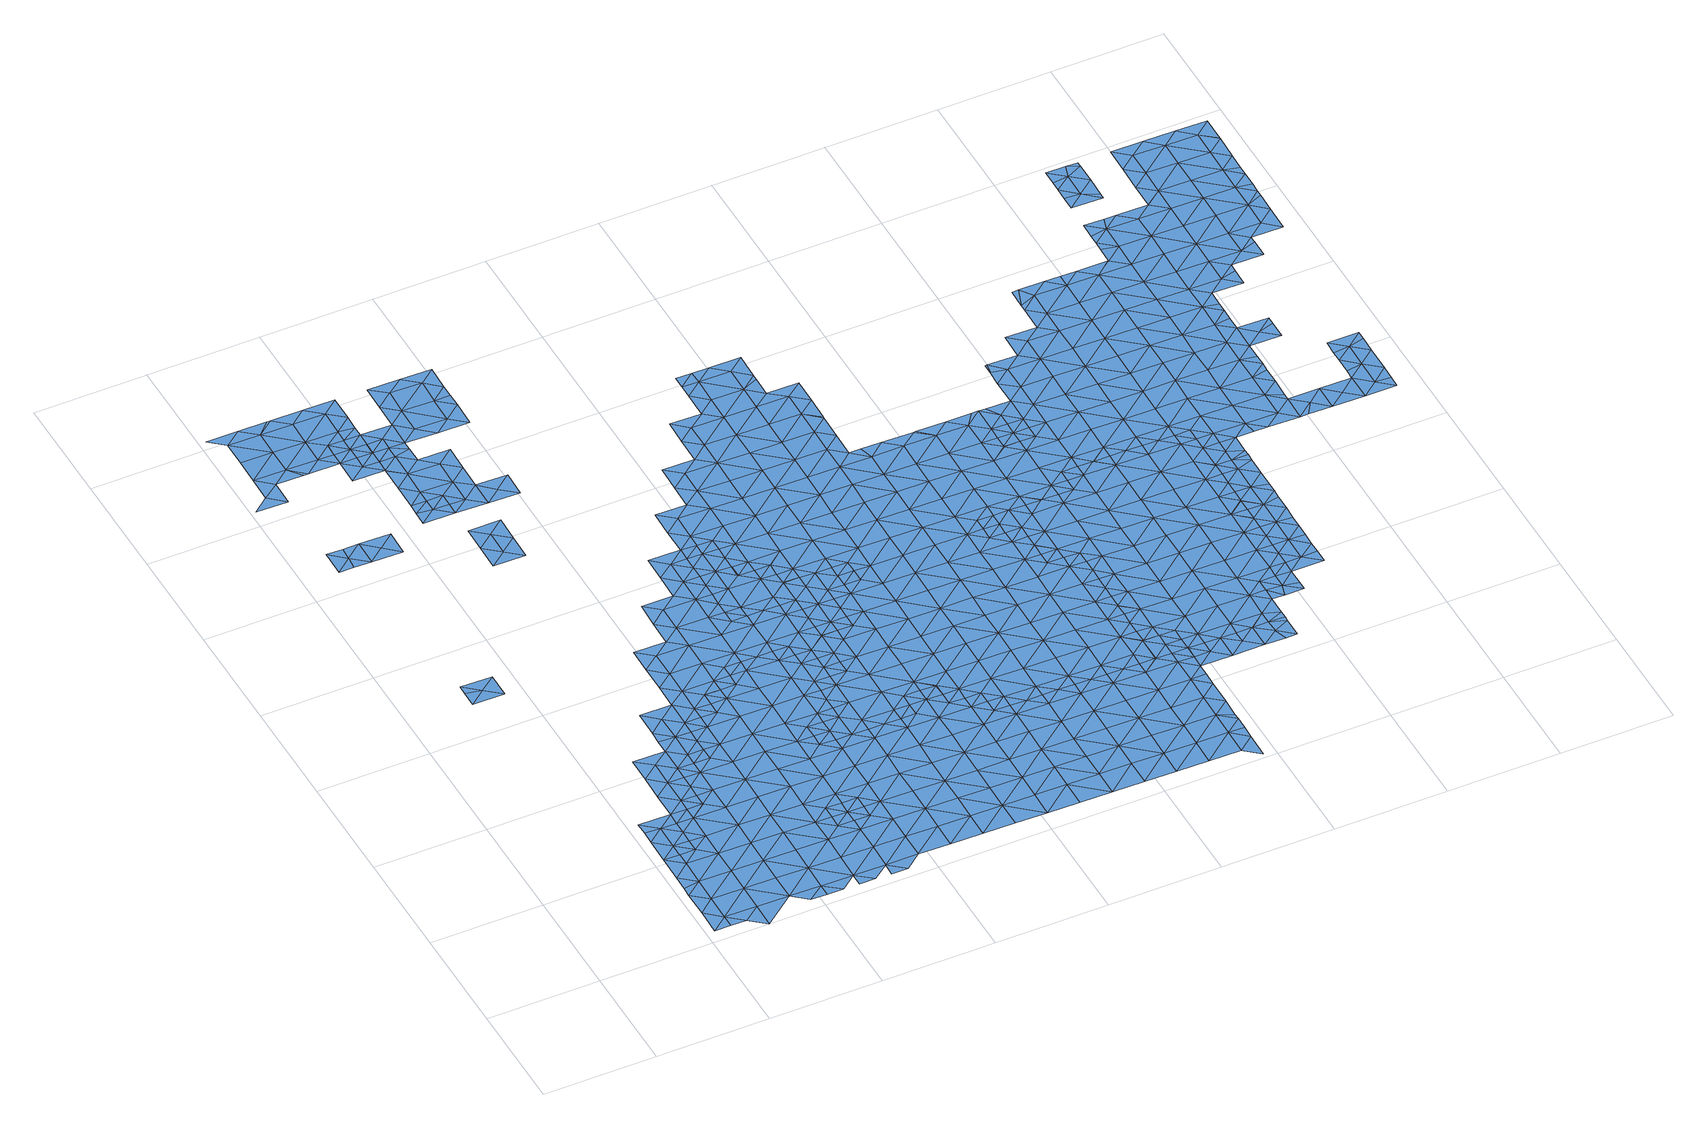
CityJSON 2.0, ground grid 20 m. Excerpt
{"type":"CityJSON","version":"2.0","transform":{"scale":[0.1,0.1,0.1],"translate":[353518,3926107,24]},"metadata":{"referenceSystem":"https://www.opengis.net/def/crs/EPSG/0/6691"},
"CityObjects":{
"waterbody1":{"type":"WaterBody","attributes":{"name":"4","class":"1140","function":"1","WaterBodyRiverFloodingRiskAttribute.description":"6","WaterBodyRiverFloodingRiskAttribute.rankOrg":"2","WaterBodyRiverFloodingRiskAttribute.adminType":"2","WaterBodyRiverFloodingRiskAttribute.scale":"L1"},"geometry":[{"type":"MultiSurface","lod":"1","boundaries":[[[0,1,2]],[[2,1,3]],[[4,0,2]],[[5,0,4]],[[3,6,2]],[[7,8,9]],[[7,5,8]],[[5,4,8]],[[2,10,4]],[[11,9,12]],[[9,8,12]],[[2,6,13]],[[14,11,12]],[[6,15,13]],[[10,2,13]],[[10,16,4]],[[17,12,8]],[[8,4,16]],[[16,17,8]],[[14,12,18]],[[13,19,10]],[[18,12,17]],[[13,15,19]],[[20,16,10]],[[21,22,23]],[[21,18,17]],[[23,18,21]],[[22,24,25]],[[10,19,26]],[[24,22,21]],[[25,27,28]],[[10,26,20]],[[29,21,17]],[[27,25,24]],[[17,16,30]],[[30,16,20]],[[31,32,19]],[[29,24,21]],[[33,26,19]],[[34,27,24]],[[17,30,29]],[[34,24,35]],[[31,36,32]],[[20,26,33]],[[19,32,33]],[[35,24,37]],[[24,29,37]],[[36,38,32]],[[39,40,20]],[[39,20,33]],[[41,29,30]],[[37,42,35]],[[30,20,40]],[[42,43,44]],[[44,35,42]],[[40,41,30]],[[32,45,33]],[[45,32,38]],[[42,46,43]],[[46,47,48]],[[29,49,37]],[[48,43,46]],[[45,50,33]],[[33,51,39]],[[37,52,42]],[[53,47,46]],[[49,52,37]],[[29,41,49]],[[54,53,46]],[[55,56,45]],[[40,39,51]],[[46,42,52]],[[33,50,51]],[[57,54,46]],[[41,40,58]],[[59,50,45]],[[60,45,56]],[[57,46,52]],[[40,51,58]],[[58,61,41]],[[41,62,49]],[[60,59,45]],[[61,62,41]],[[57,63,54]],[[50,64,51]],[[65,54,63]],[[66,65,63]],[[52,49,62]],[[67,66,63]],[[58,51,68]],[[62,69,52]],[[52,70,57]],[[71,67,63]],[[72,67,71]],[[73,74,60]],[[75,58,68]],[[76,72,71]],[[50,59,64]],[[61,58,77]],[[68,51,64]],[[77,58,75]],[[78,63,57]],[[79,76,71]],[[74,80,60]],[[52,69,70]],[[60,81,59]],[[61,82,62]],[[68,64,83]],[[71,84,79]],[[82,69,62]],[[61,77,85]],[[57,70,78]],[[59,86,64]],[[87,83,64]],[[88,84,71]],[[71,63,88]],[[85,77,89]],[[90,70,69]],[[60,80,81]],[[61,85,82]],[[63,78,88]],[[86,59,81]],[[89,91,85]],[[90,69,82]],[[87,64,86]],[[70,92,78]],[[88,93,84]],[[94,84,93]],[[95,87,86]],[[96,97,98]],[[96,94,93]],[[86,99,95]],[[92,70,90]],[[100,85,91]],[[85,101,82]],[[102,95,99]],[[92,103,78]],[[78,104,88]],[[97,96,93]],[[91,102,99]],[[105,106,80]],[[104,93,88]],[[107,90,82]],[[81,80,106]],[[100,91,99]],[[108,97,93]],[[109,99,86]],[[101,107,82]],[[104,78,103]],[[85,100,101]],[[92,90,110]],[[86,81,109]],[[111,112,92]],[[111,92,110]],[[81,106,109]],[[103,92,112]],[[109,113,99]],[[110,90,107]],[[99,114,100]],[[108,93,115]],[[93,104,115]],[[116,101,100]],[[105,117,106]],[[118,110,107]],[[119,103,112]],[[103,120,104]],[[121,108,115]],[[122,108,121]],[[117,109,106]],[[114,99,113]],[[119,120,103]],[[123,122,124]],[[125,119,112]],[[101,126,107]],[[124,122,121]],[[107,127,118]],[[117,105,128]],[[120,129,104]],[[130,113,109]],[[100,114,116]],[[115,104,129]],[[131,124,121]],[[132,130,109]],[[125,133,119]],[[121,115,129]],[[113,130,114]],[[101,116,126]],[[109,117,132]],[[127,107,126]],[[129,134,121]],[[135,120,119]],[[136,116,114]],[[137,135,119]],[[137,119,133]],[[121,134,131]],[[128,138,117]],[[139,127,126]],[[135,140,120]],[[141,129,120]],[[140,141,120]],[[117,138,132]],[[136,114,130]],[[142,131,134]],[[143,134,129]],[[144,130,132]],[[128,145,138]],[[139,126,146]],[[143,129,141]],[[138,144,132]],[[116,136,147]],[[126,116,148]],[[149,142,134]],[[126,148,146]],[[150,149,134]],[[150,134,143]],[[116,147,148]],[[144,151,130]],[[130,152,136]],[[153,154,141]],[[141,154,143]],[[155,138,145]],[[151,152,130]],[[152,147,136]],[[156,146,148]],[[157,143,154]],[[158,144,138]],[[153,159,154]],[[160,157,154]],[[161,158,138]],[[158,151,144]],[[162,160,154]],[[161,138,155]],[[156,148,163]],[[154,159,162]],[[164,163,148]],[[147,152,165]],[[148,147,164]],[[164,147,165]],[[158,166,151]],[[152,151,166]],[[164,167,163]],[[152,168,165]],[[169,163,167]],[[170,169,167]],[[171,152,166]],[[165,168,164]],[[161,155,172]],[[173,170,167]],[[174,167,164]],[[155,175,172]],[[152,171,168]],[[158,161,176]],[[177,174,164]],[[168,177,164]],[[178,173,167]],[[179,178,167]],[[161,172,176]],[[180,171,166]],[[167,174,179]],[[166,158,181]],[[181,158,176]],[[181,180,166]],[[175,182,172]],[[179,183,178]],[[184,168,171]],[[185,174,177]],[[186,177,168]],[[187,186,168]],[[172,188,176]],[[184,187,168]],[[189,185,177]],[[186,190,177]],[[190,189,177]],[[188,172,182]],[[171,180,184]],[[188,191,176]],[[181,176,191]],[[191,192,181]],[[193,187,184]],[[180,194,184]],[[182,195,188]],[[180,181,194]],[[193,184,196]],[[181,192,194]],[[195,197,188]],[[197,192,191]],[[184,198,196]],[[182,199,195]],[[191,188,197]],[[184,194,198]],[[200,196,198]],[[192,197,201]],[[194,192,202]],[[194,203,198]],[[204,200,198]],[[205,206,199]],[[202,192,201]],[[195,199,206]],[[197,195,206]],[[194,202,203]],[[204,198,203]],[[197,207,201]],[[197,206,208]],[[209,204,203]],[[202,201,207]],[[210,206,205]],[[197,208,207]],[[211,203,202]],[[203,212,209]],[[213,211,202]],[[214,208,206]],[[213,202,207]],[[211,212,203]],[[210,205,215]],[[207,208,214]],[[206,210,214]],[[214,216,207]],[[217,212,211]],[[218,211,213]],[[215,219,210]],[[213,207,218]],[[211,220,217]],[[221,219,215]],[[207,216,218]],[[210,222,214]],[[218,223,211]],[[211,223,220]],[[214,224,216]],[[210,219,222]],[[225,219,221]],[[226,220,223]],[[224,214,222]],[[221,227,225]],[[228,223,218]],[[218,216,229]],[[230,219,225]],[[229,216,224]],[[229,228,218]],[[226,223,231]],[[222,219,232]],[[232,219,230]],[[232,233,222]],[[231,223,234]],[[224,222,235]],[[222,233,235]],[[234,223,228]],[[236,229,224]],[[236,224,235]],[[237,234,228]],[[229,236,238]],[[228,229,239]],[[239,229,238]],[[239,240,228]],[[237,228,240]],[[241,237,240]]]}]},
"waterbody2":{"type":"WaterBody","attributes":{"name":"4","class":"1140","function":"1","WaterBodyRiverFloodingRiskAttribute.description":"6","WaterBodyRiverFloodingRiskAttribute.rankOrg":"1","WaterBodyRiverFloodingRiskAttribute.adminType":"2","WaterBodyRiverFloodingRiskAttribute.scale":"L1"},"geometry":[{"type":"MultiSurface","lod":"1","boundaries":[[[242,18,23]],[[22,243,242]],[[242,243,244]],[[243,28,245]],[[14,18,242]],[[25,28,243]],[[243,245,246]],[[242,244,11]],[[11,14,242]],[[23,22,242]],[[25,243,22]],[[243,246,244]]]}]},
"waterbody3":{"type":"WaterBody","attributes":{"name":"4","class":"1140","function":"1","WaterBodyRiverFloodingRiskAttribute.description":"6","WaterBodyRiverFloodingRiskAttribute.rankOrg":"1","WaterBodyRiverFloodingRiskAttribute.adminType":"2","WaterBodyRiverFloodingRiskAttribute.scale":"L1"},"geometry":[{"type":"MultiSurface","lod":"1","boundaries":[[[247,248,249]],[[250,249,248]],[[249,250,251]],[[249,252,247]],[[249,251,252]]]}]},
"waterbody4":{"type":"WaterBody","attributes":{"name":"4","class":"1140","function":"1","WaterBodyRiverFloodingRiskAttribute.description":"6","WaterBodyRiverFloodingRiskAttribute.rankOrg":"1","WaterBodyRiverFloodingRiskAttribute.adminType":"2","WaterBodyRiverFloodingRiskAttribute.scale":"L1"},"geometry":[{"type":"MultiSurface","lod":"1","boundaries":[[[28,253,254]],[[28,27,253]],[[255,254,253]],[[256,254,255]],[[27,34,253]],[[257,258,256]],[[43,255,253]],[[44,43,253]],[[256,255,257]],[[44,253,34]],[[44,34,35]],[[43,48,255]],[[48,47,255]],[[259,258,257]],[[257,255,47]],[[47,259,257]],[[53,260,47]],[[47,260,259]],[[261,262,263]],[[261,259,262]],[[259,260,262]],[[53,65,260]],[[262,264,263]],[[54,65,53]],[[265,263,264]],[[65,66,260]],[[262,260,67]],[[67,260,66]],[[76,264,262]],[[72,76,262]],[[72,262,67]],[[265,264,266]],[[264,76,266]],[[267,266,76]],[[267,76,79]],[[268,266,267]],[[269,266,268]],[[79,84,267]],[[84,94,267]],[[270,269,268]],[[271,269,270]],[[94,96,267]],[[268,267,96]],[[272,271,270]],[[273,271,272]],[[268,96,98]],[[274,270,268]],[[275,273,272]],[[268,98,276]],[[277,272,270]],[[276,98,97]],[[274,268,276]],[[277,275,272]],[[97,108,276]],[[277,270,274]],[[122,123,276]],[[276,108,122]],[[278,279,275]],[[274,276,123]],[[278,275,277]],[[280,277,274]],[[281,112,111]],[[111,110,281]],[[282,279,278]],[[110,118,281]],[[283,279,282]],[[274,123,280]],[[277,284,278]],[[125,112,281]],[[280,284,277]],[[118,127,281]],[[280,123,124]],[[133,125,281]],[[284,285,278]],[[127,133,281]],[[278,286,282]],[[283,282,287]],[[124,131,280]],[[286,278,285]],[[288,284,280]],[[287,282,286]],[[289,280,131]],[[133,127,290]],[[290,127,139]],[[284,291,285]],[[289,288,280]],[[292,135,137]],[[293,294,287]],[[292,133,290]],[[137,133,292]],[[293,287,286]],[[139,146,290]],[[295,296,285]],[[285,296,286]],[[131,142,289]],[[284,288,291]],[[292,297,135]],[[285,291,295]],[[297,141,140]],[[293,298,294]],[[140,135,297]],[[299,293,286]],[[300,294,298]],[[142,149,289]],[[301,299,286]],[[286,296,301]],[[153,141,297]],[[302,291,288]],[[303,298,293]],[[290,146,304]],[[305,303,293]],[[149,306,289]],[[292,307,297]],[[308,300,298]],[[309,288,289]],[[293,299,305]],[[310,149,150]],[[292,290,307]],[[159,153,297]],[[150,143,310]],[[288,311,302]],[[303,312,298]],[[146,156,304]],[[310,143,157]],[[306,309,289]],[[312,308,298]],[[290,304,307]],[[310,306,149]],[[156,169,304]],[[157,160,310]],[[163,169,156]],[[159,297,313]],[[297,307,313]],[[311,288,309]],[[314,306,310]],[[169,170,304]],[[315,314,310]],[[307,304,170]],[[315,310,160]],[[316,160,162]],[[317,318,308]],[[316,159,313]],[[319,311,309]],[[162,159,316]],[[320,317,308]],[[314,321,306]],[[322,309,306]],[[321,322,306]],[[323,315,160]],[[316,323,160]],[[324,307,170]],[[325,326,318]],[[327,328,329]],[[322,330,309]],[[325,318,317]],[[313,307,324]],[[330,331,309]],[[332,316,313]],[[319,309,331]],[[320,333,317]],[[334,315,323]],[[335,336,327]],[[324,170,173]],[[327,329,335]],[[337,332,313]],[[335,329,338]],[[330,339,331]],[[340,326,325]],[[313,324,337]],[[316,341,323]],[[342,325,317]],[[343,333,344]],[[323,345,334]],[[346,317,333]],[[343,336,335]],[[344,336,343]],[[173,178,324]],[[332,341,316]],[[338,347,335]],[[346,342,317]],[[341,345,323]],[[178,183,324]],[[346,333,343]],[[348,349,350]],[[351,343,335]],[[179,352,183]],[[353,324,183]],[[324,354,337]],[[179,174,352]],[[355,356,357]],[[340,325,342]],[[351,335,347]],[[352,174,185]],[[355,350,356]],[[353,354,324]],[[354,332,337]],[[356,350,349]],[[357,351,347]],[[341,358,345]],[[356,351,357]],[[353,183,352]],[[359,358,360]],[[359,345,358]],[[185,189,352]],[[361,340,342]],[[362,340,361]],[[349,363,356]],[[187,190,186]],[[364,342,346]],[[365,366,362]],[[367,360,358]],[[368,360,367]],[[343,351,369]],[[346,343,364]],[[370,368,367]],[[365,362,361]],[[189,371,352]],[[372,373,332]],[[373,358,341]],[[374,353,352]],[[193,375,187]],[[364,343,369]],[[190,375,189]],[[376,351,356]],[[190,187,375]],[[332,354,372]],[[341,332,373]],[[342,377,361]],[[378,370,367]],[[364,377,342]],[[375,371,189]],[[356,363,379]],[[380,366,365]],[[351,376,369]],[[381,365,361]],[[193,196,375]],[[377,382,361]],[[379,363,383]],[[367,358,384]],[[352,371,374]],[[385,372,354]],[[378,367,386]],[[384,358,373]],[[356,379,376]],[[354,353,387]],[[388,386,367]],[[389,364,369]],[[381,380,365]],[[387,353,374]],[[383,390,379]],[[388,367,384]],[[391,369,376]],[[392,377,364]],[[361,382,381]],[[371,375,393]],[[375,196,393]],[[394,376,379]],[[354,387,385]],[[389,369,391]],[[389,392,364]],[[390,394,379]],[[373,395,384]],[[388,396,386]],[[373,372,395]],[[397,398,380]],[[399,396,390]],[[381,397,380]],[[399,386,396]],[[196,200,393]],[[377,400,382]],[[401,402,371]],[[372,385,395]],[[392,400,377]],[[371,393,401]],[[396,394,390]],[[374,371,402]],[[200,204,393]],[[403,398,397]],[[391,376,404]],[[405,398,403]],[[387,406,385]],[[381,382,400]],[[387,374,406]],[[384,395,407]],[[388,384,408]],[[388,409,396]],[[376,394,404]],[[404,410,391]],[[374,402,406]],[[411,392,389]],[[412,393,204]],[[384,407,408]],[[413,414,381]],[[415,405,403]],[[396,416,394]],[[389,391,411]],[[401,393,412]],[[381,400,413]],[[397,381,414]],[[397,417,403]],[[395,385,418]],[[409,388,408]],[[409,416,396]],[[419,402,401]],[[411,391,410]],[[385,406,418]],[[420,400,392]],[[412,204,209]],[[394,421,404]],[[411,422,392]],[[417,415,403]],[[419,406,402]],[[423,408,407]],[[424,401,412]],[[416,421,394]],[[425,395,418]],[[422,420,392]],[[420,413,400]],[[417,397,414]],[[407,395,423]],[[404,426,410]],[[209,212,412]],[[419,401,424]],[[423,395,425]],[[427,418,406]],[[419,428,406]],[[423,429,408]],[[417,430,415]],[[415,430,431]],[[428,427,406]],[[212,432,412]],[[433,424,412]],[[414,413,434]],[[404,421,426]],[[434,413,420]],[[409,408,435]],[[409,436,416]],[[437,417,414]],[[411,410,438]],[[432,433,412]],[[425,418,427]],[[439,423,425]],[[435,408,429]],[[435,436,409]],[[424,433,419]],[[440,431,441]],[[217,432,212]],[[431,430,441]],[[441,442,440]],[[443,437,414]],[[416,436,421]],[[410,426,438]],[[444,440,442]],[[443,414,434]],[[445,430,417]],[[422,411,446]],[[422,447,420]],[[448,428,419]],[[439,425,427]],[[446,411,438]],[[446,447,422]],[[423,449,429]],[[433,450,419]],[[437,445,417]],[[445,441,430]],[[439,449,423]],[[421,451,426]],[[217,220,432]],[[441,452,442]],[[453,427,428]],[[426,451,438]],[[449,454,429]],[[421,436,455]],[[434,420,456]],[[448,419,450]],[[220,457,432]],[[453,439,427]],[[445,458,441]],[[451,421,455]],[[459,446,438]],[[456,420,447]],[[435,460,436]],[[441,458,452]],[[435,429,460]],[[461,437,443]],[[443,434,462]],[[463,447,446]],[[464,445,437]],[[460,429,454]],[[433,465,450]],[[428,448,453]],[[466,449,439]],[[433,432,465]],[[459,438,451]],[[434,456,462]],[[467,463,446]],[[459,467,446]],[[220,226,457]],[[468,456,447]],[[469,466,439]],[[432,457,465]],[[455,436,470]],[[458,471,452]],[[469,439,453]],[[437,461,464]],[[472,451,455]],[[468,447,463]],[[473,445,464]],[[436,460,470]],[[443,462,461]],[[458,445,474]],[[226,231,457]],[[448,450,475]],[[474,445,473]],[[454,449,466]],[[472,459,451]],[[474,471,458]],[[467,476,463]],[[460,454,477]],[[450,465,475]],[[478,455,470]],[[475,479,448]],[[231,480,457]],[[466,481,454]],[[462,456,482]],[[457,480,465]],[[477,483,460]],[[484,470,460]],[[456,468,482]],[[453,448,479]],[[483,484,460]],[[472,455,478]],[[485,469,453]],[[486,462,482]],[[462,487,461]],[[480,231,234]],[[477,454,481]],[[488,475,465]],[[487,462,486]],[[489,466,469]],[[490,476,467]],[[465,480,491]],[[472,492,459]],[[493,488,465]],[[459,494,467]],[[465,491,493]],[[464,461,495]],[[496,453,479]],[[492,494,459]],[[485,489,469]],[[495,461,487]],[[480,234,497]],[[498,477,481]],[[499,470,484]],[[500,481,466]],[[497,234,237]],[[501,502,475]],[[501,475,488]],[[503,504,466]],[[485,453,496]],[[503,466,489]],[[504,500,466]],[[479,475,505]],[[506,480,497]],[[507,472,478]],[[508,499,484]],[[505,475,502]],[[505,509,479]],[[510,496,479]],[[490,467,494]],[[478,470,511]],[[509,510,479]],[[512,513,481]],[[512,481,500]],[[511,470,499]],[[497,237,241]],[[514,506,497]],[[498,481,513]],[[507,492,472]],[[515,489,485]],[[510,516,496]],[[517,485,496]],[[514,497,241]],[[516,517,496]],[[508,518,499]],[[507,478,511]],[[519,490,494]],[[506,514,520]],[[485,521,515]],[[507,522,492]],[[492,523,494]],[[524,521,485]],[[485,517,524]],[[522,523,492]],[[499,525,511]],[[499,518,525]],[[526,525,518]],[[519,494,523]],[[507,511,527]],[[528,519,523]],[[507,529,522]],[[511,525,527]],[[527,529,507]],[[526,530,525]],[[529,531,522]],[[522,532,523]],[[528,523,533]],[[525,530,534]],[[535,527,525]],[[531,532,522]],[[525,534,535]],[[536,529,527]],[[537,535,534]],[[533,523,532]],[[538,536,527]],[[538,527,535]],[[531,529,539]],[[532,540,533]],[[539,529,541]],[[542,532,531]],[[537,543,535]],[[544,542,531]],[[544,531,539]],[[541,529,536]],[[543,545,535]],[[545,546,535]],[[535,546,538]],[[547,540,532]],[[547,532,542]],[[548,541,536]],[[546,549,538]],[[550,547,542]],[[551,550,542]],[[552,548,536]],[[536,538,549]],[[547,550,553]],[[554,552,536]],[[549,546,555]],[[551,556,550]],[[554,536,549]],[[553,550,557]],[[555,558,549]],[[557,550,556]],[[559,556,560]],[[560,552,559]],[[552,554,559]],[[561,554,549]],[[556,562,557]],[[562,556,559]],[[563,561,549]],[[549,558,563]],[[562,564,557]],[[558,565,563]],[[554,566,559]],[[563,565,567]],[[568,557,564]],[[569,570,571]],[[559,566,562]],[[572,569,571]],[[572,568,564]],[[571,568,572]],[[567,573,563]],[[566,554,561]],[[562,574,564]],[[575,561,563]],[[576,562,566]],[[569,572,577]],[[575,566,561]],[[563,573,578]],[[562,576,574]],[[572,564,579]],[[578,573,580]],[[575,563,578]],[[579,564,574]],[[572,579,577]],[[580,581,578]],[[576,566,582]],[[583,584,577]],[[585,574,576]],[[566,575,582]],[[577,579,583]],[[581,586,578]],[[587,576,582]],[[575,578,586]],[[579,574,585]],[[588,584,583]],[[576,587,585]],[[575,589,582]],[[581,590,586]],[[591,592,579]],[[591,579,585]],[[575,586,593]],[[592,588,583]],[[583,579,592]],[[590,594,586]],[[587,582,589]],[[595,585,587]],[[575,593,589]],[[594,596,586]],[[597,593,586]],[[598,599,600]],[[595,587,589]],[[601,602,588]],[[603,591,585]],[[592,601,588]],[[604,600,599]],[[594,604,599]],[[596,597,586]],[[599,596,594]],[[605,592,591]],[[606,607,608]],[[593,609,589]],[[585,595,610]],[[611,607,606]],[[606,602,611]],[[598,612,599]],[[597,609,593]],[[602,601,611]],[[603,585,610]],[[603,605,591]],[[605,601,592]],[[612,613,599]],[[611,614,607]],[[615,610,595]],[[595,589,616]],[[605,617,601]],[[601,618,611]],[[596,599,613]],[[619,597,596]],[[615,603,610]],[[589,609,616]],[[620,613,612]],[[597,621,609]],[[611,618,614]],[[595,616,615]],[[622,605,603]],[[596,613,619]],[[601,617,618]],[[613,620,623]],[[624,603,615]],[[625,617,605]],[[597,619,621]],[[621,626,609]],[[614,618,627]],[[628,619,613]],[[622,603,624]],[[622,625,605]],[[616,629,615]],[[616,609,629]],[[617,630,618]],[[613,623,628]],[[629,609,626]],[[619,631,621]],[[615,632,624]],[[627,618,633]],[[634,622,624]],[[631,619,628]],[[618,630,633]],[[635,626,621]],[[617,625,630]],[[615,629,632]],[[632,634,624]],[[628,623,636]],[[637,635,621]],[[638,625,622]],[[637,621,631]],[[639,629,626]],[[640,631,628]],[[636,640,628]],[[630,641,633]],[[639,632,629]],[[642,630,625]],[[622,634,638]],[[638,642,625]],[[643,631,640]],[[637,631,644]],[[645,636,646]],[[626,635,639]],[[647,634,632]],[[631,643,644]],[[648,649,630]],[[640,636,645]],[[642,648,630]],[[641,630,649]],[[637,650,635]],[[651,650,637]],[[651,637,644]],[[647,638,634]],[[632,639,652]],[[650,653,635]],[[654,639,635]],[[653,654,635]],[[655,640,645]],[[645,646,656]],[[657,642,638]],[[632,652,647]],[[649,658,659]],[[648,658,649]],[[654,660,639]],[[639,660,652]],[[661,659,658]],[[645,656,655]],[[662,663,661]],[[664,648,642]],[[638,647,657]],[[660,665,652]],[[663,662,666]],[[662,661,658]],[[665,667,652]],[[652,667,647]],[[668,655,656]],[[654,669,660]],[[670,658,648]],[[642,657,671]],[[672,668,656]],[[673,657,647]],[[674,669,654]],[[675,666,662]],[[676,673,647]],[[676,647,667]],[[664,642,671]],[[668,677,655]],[[669,678,660]],[[662,658,670]],[[673,679,657]],[[648,664,670]],[[675,662,680]],[[681,680,662]],[[657,682,671]],[[683,669,674]],[[679,682,657]],[[668,672,677]],[[681,662,670]],[[669,683,678]],[[671,684,664]],[[685,679,673]],[[686,677,672]],[[682,684,671]],[[664,684,670]],[[687,686,672]],[[686,688,677]],[[689,677,688]],[[690,689,688]],[[685,691,679]],[[680,681,692]],[[693,694,690]],[[679,695,682]],[[691,695,679]],[[694,693,696]],[[687,697,686]],[[698,688,686]],[[693,690,688]],[[670,684,699]],[[681,670,700]],[[698,686,697]],[[700,670,699]],[[695,701,682]],[[692,681,700]],[[698,702,688]],[[703,696,693]],[[684,682,701]],[[693,688,702]],[[704,705,706]],[[684,707,699]],[[704,692,705]],[[708,703,693]],[[705,692,700]],[[708,693,702]],[[684,701,709]],[[706,710,711]],[[710,706,705]],[[701,695,712]],[[684,709,707]],[[700,713,705]],[[710,714,711]],[[700,699,713]],[[715,709,701]],[[716,711,714]],[[717,701,712]],[[713,699,707]],[[718,710,705]],[[715,701,717]],[[719,716,714]],[[720,705,713]],[[721,714,710]],[[718,705,720]],[[709,715,722]],[[707,709,723]],[[723,709,722]],[[713,707,723]],[[721,710,718]],[[714,721,719]],[[722,715,724]],[[720,713,725]],[[726,718,720]],[[713,723,725]],[[727,723,722]],[[727,722,724]],[[728,721,718]],[[726,720,725]],[[719,721,729]],[[730,723,727]],[[725,723,731]],[[728,718,726]],[[723,730,731]],[[731,732,725]],[[732,733,725]],[[726,725,733]],[[729,721,734]],[[721,728,734]],[[735,736,726]],[[726,736,728]],[[735,726,733]],[[737,734,728]],[[736,737,728]],[[729,734,738]],[[739,734,737]],[[738,734,739]]]}]},
"waterbody5":{"type":"WaterBody","attributes":{"name":"4","class":"1140","function":"1","WaterBodyRiverFloodingRiskAttribute.description":"6","WaterBodyRiverFloodingRiskAttribute.rankOrg":"1","WaterBodyRiverFloodingRiskAttribute.adminType":"2","WaterBodyRiverFloodingRiskAttribute.scale":"L1"},"geometry":[{"type":"MultiSurface","lod":"1","boundaries":[[[740,741,742]],[[740,743,744]],[[740,742,743]],[[744,745,746]],[[747,745,744]],[[744,743,747]],[[748,749,750]],[[751,747,743]],[[749,746,745]],[[752,750,749]],[[752,749,745]],[[753,747,751]],[[754,747,753]],[[747,755,745]],[[756,750,752]],[[755,752,745]],[[757,754,753]],[[758,756,752]],[[747,754,755]],[[752,759,758]],[[759,752,755]],[[757,760,754]],[[761,755,754]],[[762,754,760]],[[761,754,762]],[[763,759,755]],[[764,755,761]],[[758,759,765]],[[761,766,764]],[[755,764,763]],[[765,759,763]],[[766,767,764]],[[768,763,764]],[[767,766,769]],[[770,765,763]],[[764,767,768]],[[770,763,768]]]}]},
"waterbody6":{"type":"WaterBody","attributes":{"name":"4","class":"1140","function":"1","WaterBodyRiverFloodingRiskAttribute.description":"6","WaterBodyRiverFloodingRiskAttribute.rankOrg":"1","WaterBodyRiverFloodingRiskAttribute.adminType":"2","WaterBodyRiverFloodingRiskAttribute.scale":"L1"},"geometry":[{"type":"MultiSurface","lod":"1","boundaries":[[[771,772,773]],[[774,773,775]],[[776,777,775]],[[775,777,774]],[[774,778,771]],[[771,773,774]],[[773,779,775]],[[771,778,772]],[[780,775,779]],[[775,780,776]]]}]},
"waterbody7":{"type":"WaterBody","attributes":{"name":"4","class":"1140","function":"1","WaterBodyRiverFloodingRiskAttribute.description":"6","WaterBodyRiverFloodingRiskAttribute.rankOrg":"1","WaterBodyRiverFloodingRiskAttribute.adminType":"2","WaterBodyRiverFloodingRiskAttribute.scale":"L1"},"geometry":[{"type":"MultiSurface","lod":"1","boundaries":[[[781,782,783]],[[784,782,781]],[[785,757,782]],[[786,782,784]],[[782,757,783]],[[785,782,786]]]}]},
"waterbody8":{"type":"WaterBody","attributes":{"name":"4","class":"1140","function":"1","WaterBodyRiverFloodingRiskAttribute.description":"6","WaterBodyRiverFloodingRiskAttribute.rankOrg":"1","WaterBodyRiverFloodingRiskAttribute.adminType":"2","WaterBodyRiverFloodingRiskAttribute.scale":"L1"},"geometry":[{"type":"MultiSurface","lod":"1","boundaries":[[[91,787,102]],[[91,89,787]],[[89,77,787]],[[102,787,87]],[[102,87,95]],[[77,75,787]],[[83,87,787]],[[68,83,787]],[[75,68,787]]]}]},
"waterbody9":{"type":"WaterBody","attributes":{"name":"4","class":"1140","function":"1","WaterBodyRiverFloodingRiskAttribute.description":"6","WaterBodyRiverFloodingRiskAttribute.rankOrg":"1","WaterBodyRiverFloodingRiskAttribute.adminType":"2","WaterBodyRiverFloodingRiskAttribute.scale":"L1"},"geometry":[{"type":"MultiSurface","lod":"1","boundaries":[[[788,789,790]],[[791,789,792]],[[789,791,790]],[[790,793,794]],[[794,795,790]],[[788,790,795]],[[790,791,793]]]}]},
"waterbody10":{"type":"WaterBody","attributes":{"name":"4","class":"1140","function":"1","WaterBodyRiverFloodingRiskAttribute.description":"6","WaterBodyRiverFloodingRiskAttribute.rankOrg":"2","WaterBodyRiverFloodingRiskAttribute.adminType":"2","WaterBodyRiverFloodingRiskAttribute.scale":"L1"},"geometry":[{"type":"MultiSurface","lod":"1","boundaries":[[[761,762,760]],[[760,796,761]],[[760,757,796]],[[757,785,796]],[[797,786,798]],[[786,797,796]],[[797,769,796]],[[796,769,766]],[[785,786,796]],[[766,761,796]]]}]},
"waterbody11":{"type":"WaterBody","attributes":{"name":"4","class":"1140","function":"1","WaterBodyRiverFloodingRiskAttribute.description":"6","WaterBodyRiverFloodingRiskAttribute.rankOrg":"1","WaterBodyRiverFloodingRiskAttribute.adminType":"2","WaterBodyRiverFloodingRiskAttribute.scale":"L1"},"geometry":[{"type":"MultiSurface","lod":"1","boundaries":[[[799,800,801]],[[801,802,803]],[[802,801,804]],[[799,801,803]],[[802,804,805]],[[804,801,800]],[[806,804,800]],[[806,805,804]]]}]},
"waterbody12":{"type":"WaterBody","attributes":{"name":"4","class":"1140","function":"1","WaterBodyRiverFloodingRiskAttribute.description":"6","WaterBodyRiverFloodingRiskAttribute.rankOrg":"2","WaterBodyRiverFloodingRiskAttribute.adminType":"2","WaterBodyRiverFloodingRiskAttribute.scale":"L1"},"geometry":[{"type":"MultiSurface","lod":"1","boundaries":[[[807,808,809]],[[789,788,807]],[[784,810,786]],[[788,808,807]],[[811,812,808]],[[808,812,809]],[[812,813,809]],[[814,810,815]],[[810,816,815]],[[810,784,816]],[[781,816,784]],[[809,816,781]],[[817,809,781]],[[809,817,818]],[[807,818,792]],[[807,809,818]],[[807,792,789]],[[815,816,813]],[[813,816,809]],[[819,820,821]],[[822,820,819]],[[822,811,808]],[[788,795,823]],[[795,794,823]],[[824,812,811]],[[823,808,788]],[[823,822,808]],[[824,813,812]],[[825,822,823]],[[825,820,822]],[[825,821,820]],[[823,794,825]]]}]},
"waterbody13":{"type":"WaterBody","attributes":{"name":"4","class":"1140","function":"1","WaterBodyRiverFloodingRiskAttribute.description":"6","WaterBodyRiverFloodingRiskAttribute.rankOrg":"1","WaterBodyRiverFloodingRiskAttribute.adminType":"2","WaterBodyRiverFloodingRiskAttribute.scale":"L1"},"geometry":[{"type":"MultiSurface","lod":"1","boundaries":[[[826,827,828]],[[829,827,830]],[[830,827,831]],[[830,831,832]],[[814,832,833]],[[798,810,833]],[[786,810,798]],[[833,769,797]],[[832,769,833]],[[833,797,798]],[[810,814,833]],[[829,830,814]],[[831,827,826]],[[830,832,814]],[[831,826,834]],[[835,826,828]],[[836,837,834]],[[838,826,835]],[[838,834,826]],[[838,836,834]],[[828,827,839]],[[831,840,832]],[[840,831,841]],[[840,841,842]],[[839,827,829]],[[841,831,834]],[[842,841,837]],[[837,841,834]]]}]},
"waterbody14":{"type":"WaterBody","attributes":{"name":"4","class":"1140","function":"1","WaterBodyRiverFloodingRiskAttribute.description":"6","WaterBodyRiverFloodingRiskAttribute.rankOrg":"2","WaterBodyRiverFloodingRiskAttribute.adminType":"2","WaterBodyRiverFloodingRiskAttribute.scale":"L1"},"geometry":[{"type":"MultiSurface","lod":"1","boundaries":[[[843,303,305]],[[305,299,843]],[[296,844,845]],[[846,845,844]],[[845,846,329]],[[338,329,846]],[[846,350,355]],[[350,846,847]],[[348,350,847]],[[331,348,847]],[[355,347,846]],[[355,357,347]],[[327,843,328]],[[328,843,845]],[[846,347,338]],[[329,328,845]],[[846,844,847]],[[301,296,845]],[[845,299,301]],[[321,314,848]],[[848,314,334]],[[334,345,848]],[[359,360,848]],[[848,360,849]],[[848,849,322]],[[302,311,844]],[[295,302,844]],[[291,302,295]],[[847,311,319]],[[311,847,844]],[[330,849,339]],[[390,383,850]],[[399,390,850]],[[319,331,847]],[[383,363,850]],[[334,314,315]],[[345,359,848]],[[368,849,360]],[[848,322,321]],[[330,322,849]],[[295,844,296]],[[308,312,320]],[[299,845,843]],[[349,348,851]],[[851,348,331]],[[349,851,363]],[[327,336,843]],[[336,852,843]],[[344,852,336]],[[344,333,852]],[[843,852,303]],[[333,320,852]],[[339,849,851]],[[851,849,370]],[[331,339,851]],[[368,370,849]],[[363,370,850]],[[386,399,378]],[[303,852,312]],[[320,312,852]],[[851,370,363]],[[850,370,378]],[[378,399,850]]]}]},
"waterbody15":{"type":"WaterBody","attributes":{"name":"4","class":"1140","function":"1","WaterBodyRiverFloodingRiskAttribute.description":"6","WaterBodyRiverFloodingRiskAttribute.rankOrg":"1","WaterBodyRiverFloodingRiskAttribute.adminType":"2","WaterBodyRiverFloodingRiskAttribute.scale":"L1"},"geometry":[{"type":"MultiSurface","lod":"1","boundaries":[[[853,854,855]],[[853,855,856]],[[857,858,859]],[[858,855,859]],[[856,855,858]],[[853,856,860]],[[859,861,862]],[[860,863,853]],[[859,864,857]],[[864,865,857]],[[866,867,868]],[[866,868,863]],[[863,868,854]],[[863,854,853]],[[859,862,864]],[[240,239,868]],[[867,241,240]],[[240,868,867]],[[854,868,239]],[[861,859,855]]]}]},
"waterbody16":{"type":"WaterBody","attributes":{"name":"4","class":"1140","function":"1","WaterBodyRiverFloodingRiskAttribute.description":"6","WaterBodyRiverFloodingRiskAttribute.rankOrg":"2","WaterBodyRiverFloodingRiskAttribute.adminType":"2","WaterBodyRiverFloodingRiskAttribute.scale":"L1"},"geometry":[{"type":"MultiSurface","lod":"1","boundaries":[[[869,870,871]],[[869,872,870]],[[872,869,873]],[[869,534,873]],[[537,534,869]],[[874,546,545]],[[555,546,874]],[[565,558,875]],[[558,874,875]],[[567,565,875]],[[567,875,573]],[[509,505,876]],[[480,506,491]],[[877,867,866]],[[514,867,877]],[[867,514,241]],[[877,520,514]],[[520,877,878]],[[879,878,877]],[[880,878,879]],[[878,880,881]],[[493,491,882]],[[883,879,877]],[[884,879,883]],[[885,884,883]],[[877,863,883]],[[883,863,860]],[[860,856,883]],[[882,520,878]],[[506,520,882]],[[866,863,877]],[[491,506,882]],[[498,513,886]],[[518,886,513]],[[508,886,518]],[[508,483,886]],[[508,484,483]],[[526,873,530]],[[526,518,873]],[[873,518,513]],[[483,477,886]],[[498,886,477]],[[513,512,872]],[[512,500,872]],[[872,500,887]],[[888,872,887]],[[887,521,888]],[[500,504,887]],[[887,504,503]],[[889,890,891]],[[892,893,894]],[[895,893,892]],[[895,896,893]],[[897,896,895]],[[898,896,897]],[[898,899,896]],[[900,899,898]],[[899,900,901]],[[901,900,875]],[[900,902,875]],[[900,903,902]],[[555,874,558]],[[534,530,873]],[[873,513,872]],[[870,872,888]],[[871,904,905]],[[899,871,905]],[[876,510,509]],[[906,907,908]],[[906,909,907]],[[910,909,911]],[[910,911,912]],[[893,910,912]],[[893,912,913]],[[914,913,912]],[[893,915,916]],[[912,890,914]],[[893,913,915]],[[911,917,912]],[[917,891,912]],[[917,918,891]],[[880,919,881]],[[879,884,880]],[[885,920,884]],[[885,921,920]],[[856,885,883]],[[922,923,897]],[[924,925,895]],[[926,927,612]],[[928,927,926]],[[929,928,926]],[[858,885,856]],[[885,858,857]],[[857,921,885]],[[921,857,865]],[[920,930,884]],[[931,884,930]],[[884,931,918]],[[884,918,880]],[[880,918,919]],[[917,919,918]],[[911,919,917]],[[909,919,911]],[[906,919,909]],[[919,906,881]],[[881,906,876]],[[908,876,906]],[[876,908,510]],[[516,510,908]],[[907,932,933]],[[907,909,932]],[[909,910,932]],[[932,910,905]],[[896,905,910]],[[933,932,905]],[[580,573,902]],[[902,581,580]],[[904,933,905]],[[888,933,904]],[[590,581,903]],[[604,590,903]],[[904,870,888]],[[904,871,870]],[[604,594,590]],[[928,934,927]],[[922,897,925]],[[902,903,581]],[[573,875,902]],[[901,871,899]],[[896,899,905]],[[900,898,897]],[[925,897,895]],[[893,896,910]],[[924,895,892]],[[916,894,893]],[[891,890,912]],[[935,936,937]],[[938,875,874]],[[938,874,543]],[[938,543,869]],[[929,926,600]],[[939,876,505]],[[939,505,502]],[[502,501,939]],[[881,939,878]],[[939,882,878]],[[939,488,882]],[[882,488,493]],[[501,488,939]],[[515,521,887]],[[887,489,515]],[[524,940,521]],[[521,940,888]],[[503,489,887]],[[931,935,941]],[[935,937,941]],[[942,941,937]],[[891,942,889]],[[900,943,903]],[[897,943,900]],[[545,543,874]],[[869,543,537]],[[869,871,938]],[[943,897,923]],[[940,933,888]],[[524,517,940]],[[908,517,516]],[[876,939,881]],[[918,941,891]],[[598,600,926]],[[938,871,901]],[[517,908,940]],[[908,907,940]],[[940,907,933]],[[600,604,903]],[[943,929,600]],[[598,926,612]],[[943,923,929]],[[943,600,903]],[[938,901,875]],[[891,941,942]],[[941,918,931]]]}]},
"waterbody17":{"type":"WaterBody","attributes":{"name":"4","class":"1140","function":"1","WaterBodyRiverFloodingRiskAttribute.description":"6","WaterBodyRiverFloodingRiskAttribute.rankOrg":"2","WaterBodyRiverFloodingRiskAttribute.adminType":"2","WaterBodyRiverFloodingRiskAttribute.scale":"L1"},"geometry":[{"type":"MultiSurface","lod":"1","boundaries":[[[944,542,544]],[[551,542,944]],[[556,551,944]],[[539,548,944]],[[539,541,548]],[[544,539,944]],[[556,944,560]],[[548,552,944]],[[560,944,552]]]}]},
"waterbody18":{"type":"WaterBody","attributes":{"name":"4","class":"1140","function":"1","WaterBodyRiverFloodingRiskAttribute.description":"6","WaterBodyRiverFloodingRiskAttribute.rankOrg":"1","WaterBodyRiverFloodingRiskAttribute.adminType":"2","WaterBodyRiverFloodingRiskAttribute.scale":"L1"},"geometry":[{"type":"MultiSurface","lod":"1","boundaries":[[[945,946,947]],[[935,931,947]],[[935,947,936]],[[948,936,947]],[[946,948,947]],[[930,947,931]],[[930,945,947]],[[945,930,920]]]}]},
"waterbody19":{"type":"WaterBody","attributes":{"name":"4","class":"1140","function":"1","WaterBodyRiverFloodingRiskAttribute.description":"6","WaterBodyRiverFloodingRiskAttribute.rankOrg":"1","WaterBodyRiverFloodingRiskAttribute.adminType":"2","WaterBodyRiverFloodingRiskAttribute.scale":"L1"},"geometry":[{"type":"MultiSurface","lod":"1","boundaries":[[[889,949,890]],[[950,925,951]],[[952,949,953]],[[914,890,952]],[[913,952,954]],[[894,916,954]],[[916,915,954]],[[915,913,954]],[[955,951,954]],[[952,953,956]],[[922,925,950]],[[922,950,929]],[[957,950,951]],[[958,955,954]],[[958,954,959]],[[952,959,954]],[[959,952,956]],[[949,960,953]],[[960,949,961]],[[913,914,952]],[[892,894,954]],[[951,892,954]],[[924,892,951]],[[962,950,957]],[[928,950,962]],[[962,934,928]],[[951,925,924]],[[923,922,929]],[[951,955,963]],[[951,963,957]],[[928,929,950]],[[890,949,952]],[[936,964,965]],[[961,949,965]],[[942,937,965]],[[937,936,965]],[[965,966,961]],[[964,966,965]],[[942,965,949]],[[889,942,949]]]}]},
"waterbody20":{"type":"WaterBody","attributes":{"name":"4","class":"1140","function":"1","WaterBodyRiverFloodingRiskAttribute.description":"6","WaterBodyRiverFloodingRiskAttribute.rankOrg":"1","WaterBodyRiverFloodingRiskAttribute.adminType":"2","WaterBodyRiverFloodingRiskAttribute.scale":"L1"},"geometry":[{"type":"MultiSurface","lod":"1","boundaries":[[[967,968,969]],[[970,968,967]],[[971,968,970]],[[971,972,968]],[[973,968,972]],[[974,968,973]],[[974,973,975]],[[976,977,978]],[[973,977,976]],[[977,973,972]],[[969,968,974]],[[973,976,979]],[[975,973,979]]]}]}
},
"vertices":[
[217,71,4],[216,24,4],[244,47,4],[244,24,4],[245,94,4],[217,117,4],[272,23,4],[218,135,4],[246,140,4],[218,163,4],[302,93,4],[219,210,4],[247,186,4],[301,46,4],[247,209,4],[300,0,4],[303,139,4],[303,185,4],[275,209,4],[358,45,4],[359,138,4],[304,231,4],[276,255,4],[275,232,4],[305,277,4],[276,278,4],[358,92,4],[305,300,4],[277,301,4],[361,231,4],[360,184,4],[385,22,4],[414,44,4],[415,91,4],[333,300,4],[334,300,4],[414,21,4],[362,277,4],[443,21,4],[416,137,4],[417,183,4],[417,230,4],[362,323,4],[335,346,4],[334,323,4],[471,43,4],[363,369,4],[335,393,4],[335,370,4],[418,276,4],[472,90,4],[473,136,4],[419,322,4],[363,392,4],[392,392,4],[471,20,4],[499,20,4],[420,368,4],[473,182,4],[529,89,4],[528,42,4],[474,229,4],[475,275,4],[420,414,4],[529,135,4],[392,415,4],[392,437,4],[392,438,4],[501,158,4],[476,321,4],[476,367,4],[421,460,4],[393,461,4],[527,19,4],[556,19,4],[502,182,4],[393,484,4],[502,205,4],[477,413,4],[422,484,4],[585,42,4],[585,88,4],[532,274,4],[530,158,4],[450,483,4],[531,228,4],[586,134,4],[558,157,4],[478,459,4],[531,204,4],[532,320,4],[559,204,4],[533,366,4],[479,506,4],[451,506,4],[558,158,4],[451,529,4],[479,529,4],[451,530,4],[587,180,4],[588,227,4],[588,273,4],[559,181,4],[534,412,4],[535,458,4],[641,41,4],[642,87,4],[589,319,4],[507,529,4],[643,133,4],[561,343,4],[562,366,4],[562,389,4],[644,179,4],[644,226,4],[535,505,4],[645,272,4],[699,86,4],[589,342,4],[591,411,4],[591,458,4],[536,551,4],[508,552,4],[508,574,4],[537,574,4],[590,389,4],[646,318,4],[618,342,4],[698,40,4],[592,504,4],[700,178,4],[565,573,4],[700,132,4],[618,388,4],[593,550,4],[619,434,4],[701,225,4],[619,411,4],[755,85,4],[646,341,4],[620,457,4],[620,480,4],[593,573,4],[621,527,4],[756,131,4],[755,39,4],[675,341,4],[702,271,4],[703,317,4],[621,572,4],[621,550,4],[757,177,4],[758,224,4],[648,480,4],[649,503,4],[811,38,4],[703,340,4],[649,526,4],[813,130,4],[677,479,4],[678,526,4],[812,84,4],[677,503,4],[731,340,4],[759,316,4],[759,270,4],[814,177,4],[760,363,4],[815,269,4],[731,363,4],[732,386,4],[814,223,4],[869,84,4],[760,386,4],[788,339,4],[868,37,4],[870,130,4],[816,315,4],[788,385,4],[789,362,4],[871,222,4],[870,176,4],[925,36,4],[789,385,4],[872,268,4],[816,338,4],[844,292,4],[844,291,4],[926,83,4],[844,338,4],[844,315,4],[926,129,4],[927,175,4],[872,291,4],[928,221,4],[982,82,4],[901,290,4],[983,128,4],[929,267,4],[982,35,4],[929,290,4],[984,174,4],[985,220,4],[985,266,4],[957,290,4],[1038,34,4],[1039,81,4],[1041,173,4],[1040,127,4],[986,289,4],[1096,80,4],[1042,265,4],[1014,289,4],[1041,219,4],[1097,126,4],[1095,33,4],[1097,172,4],[1042,288,4],[1098,218,4],[1152,79,4],[1071,288,4],[1152,32,4],[1153,125,4],[1099,264,4],[1154,171,4],[1180,55,4],[1099,287,4],[1179,9,4],[1155,264,4],[1155,218,4],[1181,78,4],[1127,287,4],[1181,102,4],[1181,113,4],[1128,287,4],[1182,147,4],[1182,194,4],[1156,286,4],[1183,218,4],[1183,240,4],[1184,263,4],[1184,286,4],
[247,232,4],[248,278,4],[220,256,4],[220,302,4],[220,280,4],
[114,719,4],[113,702,4],[141,696,4],[113,674,4],[169,673,4],[170,718,4],
[306,323,4],[277,347,4],[306,370,4],[278,394,4],[307,416,4],[279,439,4],[336,438,4],[364,415,4],[336,463,4],[365,461,4],[337,485,4],[365,508,4],[338,532,4],[394,531,4],[422,507,4],[423,553,4],[395,576,4],[424,599,4],[395,623,4],[424,646,4],[396,669,4],[480,598,4],[453,668,4],[479,552,4],[481,645,4],[482,691,4],[454,714,4],[537,597,4],[590,365,4],[482,737,5],[455,760,5],[538,644,4],[538,690,4],[539,736,5],[511,759,5],[594,643,4],[594,596,4],[647,365,4],[567,666,4],[647,411,4],[540,782,5],[512,806,5],[567,689,4],[567,712,4],[648,457,4],[541,828,5],[568,759,5],[513,852,5],[568,735,5],[595,666,4],[569,805,5],[703,364,4],[569,782,5],[650,595,4],[704,410,4],[570,851,5],[651,642,4],[650,549,4],[623,666,4],[569,828,5],[705,456,4],[679,572,4],[679,571,4],[706,502,4],[598,873,5],[570,897,5],[652,665,4],[598,850,5],[679,595,4],[679,618,4],[706,548,4],[761,409,4],[599,920,5],[571,944,5],[625,781,4],[624,758,4],[625,758,4],[680,641,4],[680,665,4],[762,501,4],[626,850,4],[707,571,4],[653,780,4],[625,804,4],[762,455,4],[653,757,4],[680,664,4],[627,943,4],[763,547,4],[656,919,4],[654,826,4],[626,827,4],[735,571,4],[655,873,4],[681,757,4],[681,710,4],[709,710,4],[681,711,4],[710,780,4],[817,362,4],[817,408,4],[818,454,4],[681,733,4],[709,733,4],[682,757,4],[764,593,4],[735,594,4],[736,617,4],[656,965,4],[628,988,4],[737,709,4],[712,872,4],[657,1011,4],[629,1035,4],[765,640,4],[736,640,4],[711,826,4],[736,664,4],[873,361,4],[819,500,4],[820,546,4],[874,407,4],[873,314,4],[767,779,4],[712,918,4],[765,663,4],[766,732,4],[686,1034,4],[714,1010,4],[713,964,4],[766,709,4],[821,592,4],[876,499,4],[794,663,4],[875,453,4],[821,639,4],[768,871,4],[794,708,4],[768,825,4],[769,917,4],[929,313,4],[823,731,4],[876,545,4],[822,685,4],[715,1057,4],[687,1081,4],[794,686,4],[770,963,4],[930,360,4],[931,406,4],[715,1103,4],[824,778,4],[688,1126,4],[932,452,4],[877,592,4],[878,638,4],[879,684,4],[824,824,4],[825,870,4],[986,312,4],[771,1009,4],[771,1056,4],[744,1125,4],[879,730,4],[772,1102,4],[932,499,4],[988,405,4],[827,962,4],[880,777,4],[826,916,4],[934,591,4],[987,359,4],[933,545,4],[881,823,4],[989,498,4],[988,451,4],[935,637,4],[773,1148,4],[745,1172,4],[1043,311,4],[1044,358,4],[827,1008,4],[935,683,4],[936,729,4],[829,1101,4],[882,869,4],[990,544,4],[745,1196,4],[774,1195,4],[773,1218,4],[828,1055,4],[745,1218,4],[830,1147,4],[883,915,4],[883,961,4],[1045,450,4],[991,590,4],[1044,404,4],[938,822,4],[803,1217,4],[1046,497,4],[991,636,4],[937,776,4],[884,1007,4],[1100,311,4],[830,1194,4],[938,868,4],[992,682,4],[886,1100,4],[885,1054,4],[911,938,4],[857,1123,4],[1100,357,4],[1047,589,4],[939,914,4],[912,984,4],[1047,543,4],[993,728,4],[859,1216,4],[994,821,4],[858,1159,4],[858,1170,4],[1101,403,4],[932,938,4],[1020,659,4],[994,775,4],[1102,449,4],[1128,333,4],[1048,635,4],[913,1030,4],[1021,682,4],[1021,705,4],[1103,542,4],[913,1033,4],[914,1077,4],[1129,380,4],[1075,565,4],[968,937,4],[1129,334,4],[995,867,4],[1129,357,4],[996,914,4],[914,1122,4],[1103,496,4],[1156,310,4],[1048,659,4],[1050,727,4],[1076,612,4],[1130,403,4],[1130,425,4],[1075,588,4],[1076,611,4],[1130,426,4],[1157,333,4],[1051,820,4],[1049,704,4],[1130,449,4],[1131,472,4],[1050,774,4],[1076,635,4],[1077,658,4],[1184,309,4],[1104,565,4],[1131,495,4],[1132,518,4],[1077,704,4],[1025,936,4],[1185,332,4],[1132,564,4],[1052,866,4],[1053,913,4],[1132,541,4],[1106,726,4],[1106,703,4],[1107,773,4],[1028,936,4],[1108,819,4],[1134,703,4],[1109,865,4],[1109,912,4],[1081,935,4],[1135,703,4],[1163,726,4],[1165,818,4],[1163,702,4],[1164,772,4],[1137,842,4],[1126,935,4],[1137,841,4],[1138,888,4],[1191,702,4],[1137,865,4],[1191,725,4],[1192,748,4],[1138,935,4],[1165,841,4],[1221,771,4],[1166,911,4],[1166,887,4],[1193,841,4],[1151,934,4],[1221,817,4],[1220,748,4],[1194,887,4],[1195,934,4],[1248,747,4],[1222,863,4],[1193,864,4],[1278,816,4],[1223,910,4],[1277,770,4],[1224,956,4],[1249,747,4],[1279,862,4],[1277,747,4],[1195,979,4],[1199,1026,4],[1196,1026,4],[1196,1008,4],[1224,1002,4],[1305,747,4],[1280,955,4],[1335,815,4],[1279,909,4],[1253,1025,4],[1334,769,4],[1281,1001,4],[1334,746,4],[1362,746,4],[1335,861,4],[1282,1048,4],[1254,1071,4],[1337,954,4],[1391,768,4],[1336,908,4],[1310,1070,4],[1392,860,4],[1390,745,4],[1338,1000,4],[1338,1047,4],[1391,814,4],[1418,745,4],[1393,907,4],[1447,767,4],[1448,814,4],[1446,698,4],[1447,721,4],[1418,698,4],[1339,1093,4],[1311,1116,4],[1394,999,4],[1418,721,4],[1395,1046,4],[1311,1128,4],[1323,1162,4],[1312,1162,4],[1449,860,4],[1394,953,4],[1340,1139,4],[1475,697,4],[1503,720,4],[1369,1162,4],[1450,952,4],[1450,906,4],[1396,1092,4],[1397,1138,4],[1504,767,4],[1507,697,4],[1505,813,4],[1452,1045,4],[1531,696,4],[1451,998,4],[1453,1091,4],[1506,859,4],[1397,1161,4],[1560,719,4],[1506,905,4],[1453,1137,4],[1561,766,4],[1507,951,4],[1425,1161,4],[1508,997,4],[1562,858,4],[1588,695,4],[1562,812,4],[1509,1044,4],[1563,904,4],[1589,742,4],[1480,1160,4],[1509,1090,4],[1589,754,4],[1590,788,4],[1617,718,4],[1602,695,4],[1565,996,4],[1510,1136,4],[1482,1160,4],[1591,834,4],[1590,818,4],[1564,950,4],[1591,853,4],[1591,881,4],[1645,741,4],[1644,694,4],[1565,1043,4],[1511,1183,4],[1483,1190,4],[1592,927,4],[1483,1206,4],[1512,1229,4],[1483,1224,4],[1567,1135,4],[1592,952,4],[1484,1252,4],[1593,973,4],[1673,717,4],[1620,903,4],[1568,1182,4],[1566,1089,4],[1702,693,4],[1594,1019,4],[1648,880,4],[1519,1251,4],[1593,991,4],[1702,740,4],[1648,926,4],[1622,1042,4],[1540,1251,4],[1568,1228,4],[1623,1088,4],[1648,912,4],[1624,1134,4],[1650,1018,4],[1730,716,4],[1758,693,4],[1731,763,4],[1703,758,4],[1703,787,4],[1650,1049,4],[1597,1250,4],[1732,809,4],[1703,806,4],[1651,1065,4],[1704,832,4],[1758,713,4],[1759,739,4],[1624,1181,4],[1625,1227,4],[1680,1087,4],[1759,786,4],[1760,831,4],[1597,1251,4],[1626,1273,4],[1598,1296,4],[1681,1180,4],[1760,816,4],[1680,1133,4],[1627,1319,4],[1599,1343,4],[1708,1064,4],[1682,1226,4],[1627,1365,4],[1708,1109,4],[1600,1389,4],[1708,1096,4],[1683,1318,4],[1656,1388,4],[1683,1272,4],[1684,1364,4],[1737,1132,4],[1738,1179,4],[1765,1108,4],[1738,1225,4],[1739,1271,4],[1765,1155,4],[1740,1317,4],[1713,1387,4],[1766,1190,4],[1766,1202,4],[1767,1220,4],[1767,1247,4],[1741,1363,4],[1767,1264,4],[1768,1294,4],[1769,1340,4],[1769,1386,4],[1769,1341,4],
[37,1253,7],[9,1230,7],[65,1229,7],[66,1275,7],[38,1299,7],[95,1344,7],[39,1345,7],[95,1298,7],[12,1414,7],[39,1391,7],[68,1414,7],[115,1274,7],[96,1390,7],[123,1274,7],[151,1297,7],[152,1343,7],[119,1413,7],[179,1273,7],[125,1413,7],[153,1389,7],[179,1296,7],[180,1320,7],[180,1319,7],[210,1388,7],[209,1342,7],[181,1412,7],[208,1319,7],[237,1338,7],[238,1365,7],[237,1319,7],[238,1411,7],
[148,1066,7],[176,1089,7],[120,1090,7],[119,1043,7],[91,1067,7],[62,1044,7],[88,1044,7],[175,1042,7],[92,1090,7],[63,1091,7],
[235,1227,7],[207,1250,7],[178,1228,7],[236,1249,7],[208,1273,7],[236,1272,7],
[530,181,4],
[290,1133,7],[262,1133,7],[262,1110,7],[234,1114,7],[234,1133,7],[233,1088,7],[289,1087,7],[290,1110,7],
[208,1296,7],[237,1295,7],[236,1273,7],
[344,948,7],[345,993,7],[316,971,7],[288,994,7],[287,948,7],[317,1017,7],[289,1040,7],[346,1040,7],
[262,1156,7],[319,1155,7],[263,1203,7],[264,1272,7],[348,1178,7],[320,1202,7],[292,1226,7],[292,1271,7],[292,1255,7],[264,1249,7],[235,1225,7],[235,1180,7],[404,1131,6],[375,1108,6],[403,1085,6],[347,1132,7],[318,1109,7],[349,1225,7],[347,1086,6],
[379,1340,6],[378,1293,6],[407,1316,6],[350,1270,6],[321,1294,7],[322,1341,7],[293,1318,7],[265,1295,7],[380,1386,6],[407,1340,6],[408,1408,6],[352,1409,7],[407,1363,6],[406,1269,6],[294,1364,7],[323,1387,7],[295,1410,7],
[597,781,5],[595,689,4],[596,735,5],[653,734,4],[652,688,4],[707,594,4],[708,641,4],[765,686,4],[709,687,4],[597,827,5],
[1269,262,4],[1240,239,4],[1297,239,4],[1297,284,4],[1326,284,4],[1298,284,4],[1326,261,4],[1269,284,4],[1334,238,4],[1354,238,4],[1241,285,4],[1354,274,4],[1355,283,4],[1213,285,4],[1185,286,4],[1212,263,4],
[1162,680,4],[1162,633,4],[1218,633,4],[1105,634,4],[1106,680,4],[1220,725,4],[1276,724,4],[1159,448,4],[1213,309,4],[1214,355,4],[1270,354,4],[1271,400,4],[1214,401,4],[1157,356,4],[1270,308,4],[1327,353,4],[1326,307,4],[1049,681,4],[1104,588,4],[1161,587,4],[1413,444,4],[1414,467,4],[1385,445,4],[1415,560,4],[1387,537,4],[1415,559,4],[1388,583,4],[1331,584,4],[1388,630,4],[1332,631,4],[1275,632,4],[1332,677,4],[1276,678,4],[1333,723,4],[1390,722,4],[1217,586,4],[1274,585,4],[1215,447,4],[1216,494,4],[1159,495,4],[1273,493,4],[1330,538,4],[1329,492,4],[1386,491,4],[1415,513,4],[1414,491,4],[1415,514,4],[1415,537,4],[1329,445,4],[1328,399,4],[1272,446,4],[1355,330,4],[1355,296,4],[1417,629,4],[1417,652,4],[1416,583,4],[1416,606,4],[1446,675,4],[1474,663,4],[1445,652,4],[1417,653,4],[1356,353,4],[1356,376,4],[1273,539,4],[1217,540,4],[1474,652,4],[1384,376,4],[1412,375,4],[1413,398,4],[1219,679,4],[1158,402,4],[1160,541,4],[1385,398,4],[1413,421,4],[1389,676,4],
[1165,864,4],
[1378,329,4],[1412,329,4],[1384,352,4],[1412,345,4],
[1442,444,4],[1445,629,4],[1444,582,4],[1443,490,4],[1471,466,4],[1444,536,4],[1473,558,4],[1471,487,4],[1473,605,4],[1472,541,4],[1472,513,4],[1471,443,4],[1470,420,4],[1474,638,4],[1473,575,4],[1470,374,4],[1441,398,4],[1470,399,4],
[1485,1298,4],[1513,1321,4],[1485,1323,4],[1541,1297,4],[1541,1306,4],[1542,1344,4],[1514,1367,4],[1485,1345,4],[1486,1364,4],[1521,1390,4],[1542,1381,4],[1542,1389,4],[1486,1390,4]
]}
